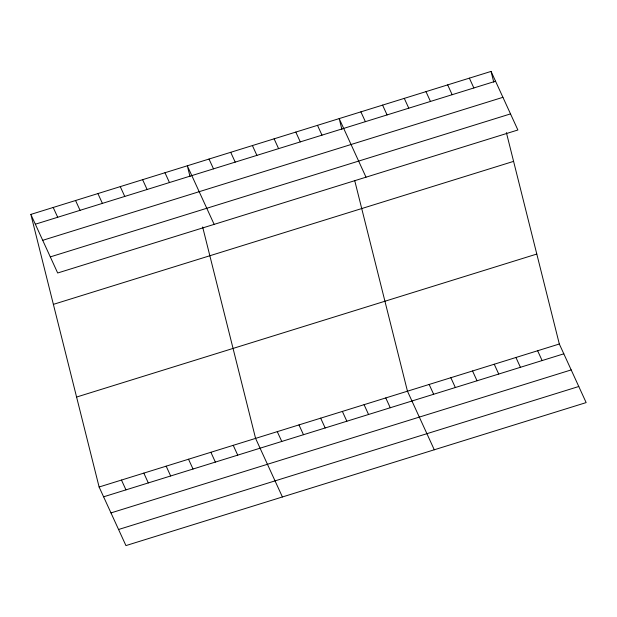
<?xml version="1.0" encoding="UTF-8"?>
<svg xmlns="http://www.w3.org/2000/svg" width="617" height="617" viewBox="0 0 617 617"><rect width="100%" height="100%" fill="white"/><g stroke="black" fill="none" stroke-linecap="round" stroke-linejoin="round"><path stroke-width="0.93" d="M30.85 214.407L491.063 71.41L517.887 129.994L57.674 272.992L30.85 214.407L99.113 487.006L125.937 545.59L586.15 402.592L559.326 344.008L506.38 132.578M35.339 224.218L495.551 81.22M42.712 240.314L502.924 97.316M50.301 256.896L510.514 113.898M53.378 304.366L513.591 161.369M76.585 397.047L536.798 254.05M99.113 487.006L559.326 344.008M103.61 496.808L563.815 353.819M110.975 512.912L571.188 369.915M118.572 529.494L578.777 386.497M469.367 78.151L473.856 87.961M447.672 84.891L452.161 94.702M425.977 91.632L430.465 101.443M537.631 350.749L542.119 360.559M404.282 98.373L408.77 108.183M515.935 357.49L520.424 367.3M382.586 105.114L387.075 114.924M494.24 364.231L498.729 374.041M360.883 111.854L365.38 121.665M472.545 370.971L477.034 380.782M366.012 177.187L339.188 118.595L341.895 129.393M450.85 377.712L455.338 387.522M317.493 125.336L321.989 135.146M429.154 384.453L433.643 394.263M295.798 132.077L300.294 141.887M434.283 449.785L407.459 391.193L354.736 180.665M274.102 138.817L278.599 148.628M385.764 397.934L390.252 407.744M252.407 145.566L256.903 155.368M364.069 404.675L368.557 414.485M230.712 152.306L235.2 162.109M342.366 411.416L346.862 421.226M209.016 159.047L213.505 168.857M320.67 418.156L325.167 427.967M214.145 224.372L187.321 165.788L190.028 176.578M298.975 424.905L303.471 434.707M164.97 172.729L169.459 182.539M277.28 431.645L281.776 441.448M142.612 179.678L147.108 189.488M282.409 496.97L255.585 438.386L202.638 226.956M120.261 186.619L124.75 196.43M233.234 445.327L237.722 455.138M97.91 193.568L102.399 203.379M210.883 452.276L215.372 462.087M75.559 200.517L80.048 210.32M188.524 459.218L193.021 469.028M53.201 207.459L57.697 217.269M166.174 466.167L170.662 475.977M143.823 473.108L148.311 482.918M121.472 480.057L125.961 489.867M491.063 71.41L493.762 82.2"/></g></svg>
